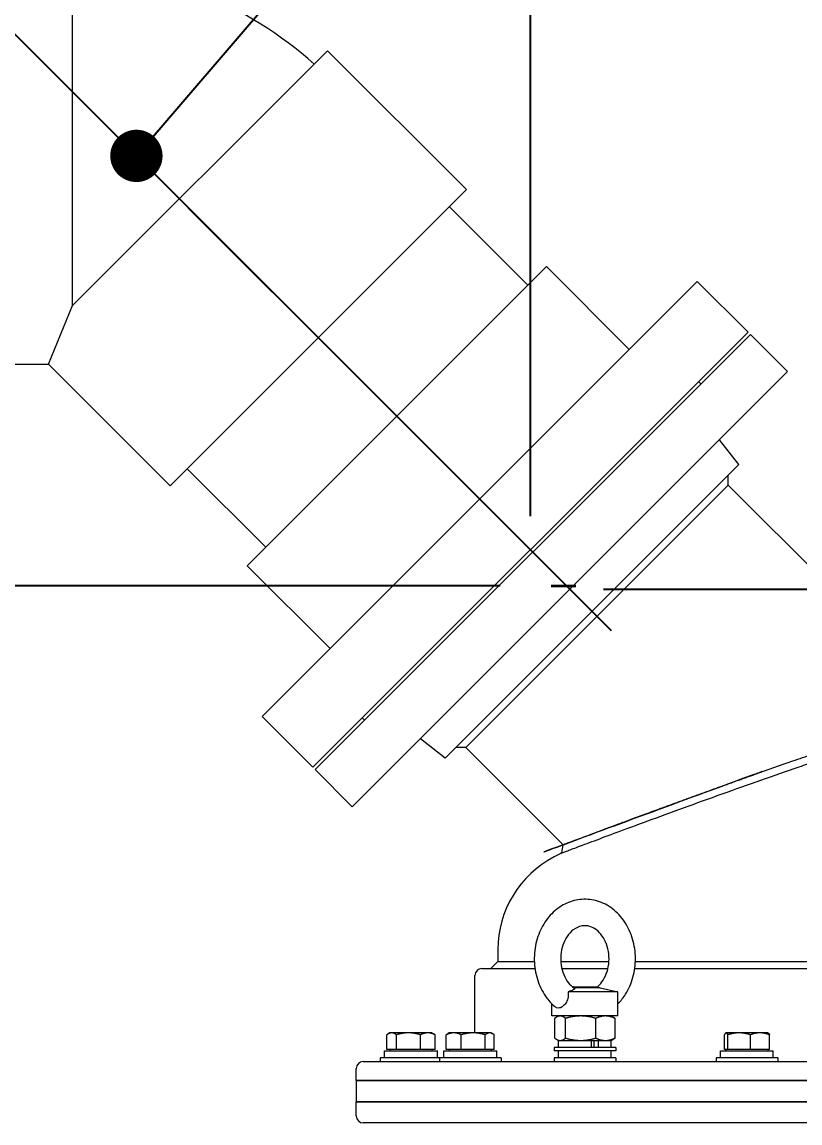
# Model space of a CAD drawing. Header units: inches. Extents: x 12 to 318, y 5 to 204.
# Drawn here: x 127.49 to 141.39, y 91.04 to 110.73 of the extents above; entities that cross this region are included whole.
import ezdxf

# ---------------------------------------------------------------- set-up
doc = ezdxf.new("R2010")
doc.units = ezdxf.units.IN
doc.header["$LTSCALE"] = 9.5
doc.header["$MEASUREMENT"] = 0
doc.linetypes.add('CHAIN', pattern=[0.7087, 0.4724, -0.0591, 0.1181, -0.0591])
doc.layers.add('Centerline', color=5, linetype='CHAIN', lineweight=25, true_color=0x0000ff)
for name, color, linetype, lineweight in [('Dimension', 7, 'Continuous', 25), ('Sketch Geometry', 7, 'Continuous', 35), ('Symbol (ANSI)', 7, 'Continuous', 25), ('Visible', 7, 'Continuous', 18)]:
    doc.layers.add(name, color=color, linetype=linetype, lineweight=lineweight)
doc.styles.add('MEMCOR Medium', font='arial.ttf')
doc.styles.add('Standard D-E', font='arial.ttf')
doc.dimstyles.new('Default (ANSI)$7', dxfattribs={"dimscale": 9.5, "dimtxt": 0.15, "dimasz": 0.098425, "dimexe": 0.125, "dimexo": 0.0625, "dimgap": 0.031496, "dimtad": 0, "dimtih": 1, "dimtoh": 1, "dimdec": 4, "dimzin": 3, "dimdsep": 46, "dimlunit": 5, "dimtxsty": 'MEMCOR Medium', "dimcen": 0.09, "dimdle": 0.393701, "dimclrd": 256, "dimclre": 256, "dimclrt": 256, "dimadec": 0, "dimazin": 1, "dimtfac": 0.8, "dimtofl": 0, "dimtmove": 0, "dimatfit": 3, "dimfxl": 1, "dimfrac": 1, "dimtolj": 1, "dimtzin": 4, "dimlwd": -1, "dimlwe": -1, "dimarcsym": 0})
doc.dimstyles.new('Default D-E', dxfattribs={"dimscale": 9.5, "dimtxt": 0.15, "dimasz": 0.098425, "dimexe": 0.125, "dimexo": 0.0625, "dimgap": 0.031496, "dimtad": 0, "dimtih": 1, "dimtoh": 1, "dimzin": 4, "dimdsep": 46, "dimtxsty": 'Standard D-E', "dimcen": 0.09, "dimdle": 0.393701, "dimclrd": 256, "dimclre": 256, "dimclrt": 256, "dimadec": 0, "dimazin": 1, "dimtfac": 1, "dimtofl": 0, "dimtmove": 0, "dimatfit": 3, "dimfxl": 1, "dimtolj": 1, "dimtzin": 4, "dimlwd": -1, "dimlwe": -1, "dimarcsym": 0})
doc.dimstyles.new('in [mm] D-E NeptuneBenson', dxfattribs={"dimscale": 9.5, "dimtxt": 0.15, "dimasz": 0.098425, "dimexe": 0.125, "dimexo": 0.063, "dimgap": 0.031496, "dimtad": 0, "dimtih": 1, "dimtoh": 1, "dimdec": 4, "dimzin": 3, "dimdsep": 46, "dimlunit": 5, "dimtxsty": 'Standard D-E', "dimcen": 0.09, "dimdle": 0.393701, "dimclrd": 256, "dimclre": 256, "dimclrt": 256, "dimadec": 1, "dimazin": 1, "dimtfac": 1, "dimtofl": 0, "dimtmove": 0, "dimatfit": 3, "dimfxl": 1, "dimfrac": 1, "dimtolj": 1, "dimtzin": 4, "dimlwd": -1, "dimlwe": -1, "dimarcsym": 0})

# ---------------------------------------------------------------- blocks, each defined once
blk = doc.blocks.new('*D25')
at = {"layer": 'Defpoints', "color": 0, "transparency": 16777216}
for p in [(137.279, 100.587), (164.817, 28.314), (178.23, 28.314)]:
    blk.add_point(p, dxfattribs=at)
at = {"layer": 'Dimension', "transparency": 16777216}
for p, q in [((137.877, 100.587), (179.417, 100.587)), ((178.23, 99.652), (178.23, 86.184)), ((178.23, 29.249), (178.23, 80.305)), ((165.415, 28.314), (179.417, 28.314))]:
    blk.add_line(p, q, dxfattribs=at)
for points in [[(178.074, 99.652), (178.385, 99.652), (178.23, 100.587)], [(178.074, 29.249), (178.385, 29.249), (178.23, 28.314)]]:
    blk.add_solid(points, dxfattribs=at)
at = {"layer": 'Dimension', "transparency": 16777216, "char_height": 1.425, "attachment_point": 5, "style": 'Standard D-E'}
for s, insert in [('\\A1; 72{\\H1x;\\S1#4;} in', (178.23, 84.972)), ('\\A1;[1835.7 mm]', (178.23, 82.032))]:
    blk.add_mtext(s, dxfattribs=dict(at, insert=insert))
blk = doc.blocks.new('*D31')
at = {"layer": 'Defpoints', "color": 0, "transparency": 16777216}
for p in [(122.32, 109.248), (136.8, 101.066), (136.626, 100.646), (137.22, 100.646)]:
    blk.add_point(p, dxfattribs=at)
at = {"layer": 'Dimension', "transparency": 16777216}
for p, q in [((136.38, 101.486), (124.215, 113.651)), ((136.033, 100.646), (118.828, 100.646))]:
    blk.add_line(p, q, dxfattribs=at)
for start, end in [(138.1143, 153.756), (161.1451, 176.8857)]:
    blk.add_arc((137.22, 100.646), 17.205, start, end, dxfattribs=at)
for points in [[(124.298, 112.24), (124.525, 112.025), (125.054, 112.811)], [(120.197, 101.576), (119.885, 101.585), (120.015, 100.646)]]:
    blk.add_solid(points, dxfattribs=at)
at = {"layer": 'Dimension', "transparency": 16777216, "insert": (119.898, 107.955), "char_height": 1.425, "attachment_point": 1, "style": 'Standard D-E'}
blk.add_mtext('\\A1;45°', dxfattribs=at)
blk = doc.blocks.new('*D32')
at = {"layer": 'Defpoints', "color": 0, "transparency": 16777216}
for p in [(136.572, 120.555), (102.322, 113.857), (136.572, 101.294)]:
    blk.add_point(p, dxfattribs=at)
at = {"layer": 'Dimension', "transparency": 16777216}
for p, q in [((102.322, 114.455), (102.322, 121.743)), ((136.572, 101.893), (136.572, 121.743)), ((103.257, 120.555), (114.301, 120.555)), ((135.637, 120.555), (124.593, 120.555))]:
    blk.add_line(p, q, dxfattribs=at)
for points in [[(103.257, 120.711), (103.257, 120.4), (102.322, 120.555)], [(135.637, 120.711), (135.637, 120.4), (136.572, 120.555)]]:
    blk.add_solid(points, dxfattribs=at)
at = {"layer": 'Dimension', "transparency": 16777216, "char_height": 1.425, "attachment_point": 5, "style": 'Standard D-E'}
for s, insert in [('\\A1; 36 in', (119.447, 121.583)), ('\\A1;[914.4 mm]', (119.447, 119.343))]:
    blk.add_mtext(s, dxfattribs=dict(at, insert=insert))

msp = doc.modelspace()

# ---------------------------------------------------------------- linework, layer by layer
at = {"layer": 'Centerline', "ltscale": 0.952448}
msp.add_line((138.021672, 99.844277), (129.532087, 108.333861), dxfattribs=at)
at = {"layer": 'Sketch Geometry'}
msp.add_line((136.94361, 100.6459), (137.38637, 100.6459), dxfattribs=at)
at = {"layer": 'Visible'}
for p, q in [((128.391422, 105.657436), (128.391422, 112.101027)), ((132.947729, 110.213743), (128.391422, 105.657436)), ((135.431088, 107.730384), (132.947729, 110.213743)), ((130.135565, 102.434861), (135.431088, 107.730384)), ((136.527457, 106.023074), (135.125618, 107.424914)), ((136.858913, 106.354531), (131.511418, 101.007036)), ((138.339418, 104.874026), (136.858913, 106.354531)), ((139.554758, 106.089366), (131.776583, 98.311191)), ((140.460738, 105.183385), (139.554758, 106.089366)), ((127.958399, 104.612027), (128.391422, 105.657436)), ((140.460738, 105.183385), (132.682564, 97.40521)), ((132.72499, 97.362784), (140.503165, 105.140959)), ((140.503165, 105.140959), (141.167845, 104.476278)), ((124.879422, 104.612027), (127.958399, 104.612027)), ((130.135565, 102.434861), (127.958399, 104.612027)), ((133.38967, 96.698104), (141.167845, 104.476278)), ((139.576855, 104.299502), (139.619281, 104.257075)), ((140.298981, 102.815455), (139.951621, 103.260055)), ((135.050494, 97.566968), (140.298981, 102.815455)), ((131.842874, 101.338492), (130.441035, 102.740331)), ((140.107185, 102.446882), (140.107185, 102.623659)), ((140.107185, 102.446882), (137.763126, 100.102823)), ((140.107185, 102.446882), (144.084242, 98.469824)), ((132.991923, 99.526531), (131.511418, 101.007036)), ((137.763126, 100.102823), (135.419067, 97.758764)), ((132.682564, 97.40521), (131.776583, 98.311191)), ((133.566447, 98.289094), (133.608874, 98.246668)), ((135.050494, 97.566968), (134.605894, 97.914327)), ((135.419067, 97.758764), (135.24229, 97.758764)), ((135.419067, 97.758764), (137.159812, 96.018018)), ((132.72499, 97.362784), (133.38967, 96.698104)), ((135.991651, 94.144298), (135.991651, 93.929298)), ((135.991651, 93.929298), (135.866651, 93.804298)), ((135.991651, 93.929298), (136.643404, 93.929298)), ((137.116481, 93.929298), (137.97536, 93.929298)), ((138.448436, 93.929298), (149.991651, 93.929298)), ((135.706651, 93.804298), (136.654808, 93.804298)), ((137.13502, 93.804298), (137.956821, 93.804298)), ((138.437032, 93.804298), (164.276651, 93.804298)), ((135.581651, 92.655294), (135.581651, 93.679298)), ((138.136472, 93.390361), (137.247198, 93.390361)), ((137.343105, 93.481306), (137.332109, 93.470307)), ((137.343105, 93.481306), (137.748735, 93.481306)), ((137.819748, 93.457682), (137.348771, 93.457682)), ((137.748735, 93.481306), (137.772354, 93.457682)), ((137.819748, 93.457682), (138.136472, 93.390361)), ((138.136472, 92.95729), (138.136472, 93.390361)), ((136.955369, 92.95729), (136.955369, 93.174923)), ((138.136472, 92.95729), (136.955369, 92.95729)), ((137.007326, 92.561987), (137.007326, 92.915093)), ((137.073479, 92.95729), (137.040355, 92.938165)), ((137.201542, 92.561987), (137.201542, 92.915093)), ((137.740136, 92.561987), (137.740136, 92.915093)), ((138.018361, 92.95729), (138.051486, 92.938165)), ((138.084515, 92.561987), (138.084515, 92.915093)), ((134.00844, 92.357294), (134.00844, 92.6218)), ((134.06336, 92.655294), (134.030528, 92.636338)), ((134.093549, 92.655294), (134.06336, 92.655294)), ((134.393617, 92.655294), (134.093549, 92.655294)), ((134.178657, 92.357294), (134.178657, 92.6218)), ((134.738428, 92.655294), (134.393617, 92.655294)), ((134.608577, 92.357294), (134.608577, 92.6218)), ((134.81336, 92.655294), (134.738428, 92.655294)), ((134.81336, 92.655294), (134.846192, 92.636338)), ((134.868279, 92.357294), (134.868279, 92.6218)), ((135.069649, 92.357294), (135.069649, 92.6218)), ((135.123291, 92.655294), (135.094259, 92.638532)), ((135.203382, 92.655294), (135.123291, 92.655294)), ((135.551436, 92.655294), (135.203382, 92.655294)), ((135.337115, 92.357294), (135.337115, 92.6218)), ((135.846345, 92.655294), (135.551436, 92.655294)), ((135.765757, 92.357294), (135.765757, 92.6218)), ((135.873291, 92.655294), (135.846345, 92.655294)), ((135.873291, 92.655294), (135.902323, 92.638532)), ((135.926933, 92.357294), (135.926933, 92.6218)), ((137.073479, 92.51979), (137.040355, 92.538914)), ((137.073479, 92.51979), (137.104434, 92.51979)), ((137.074569, 92.39479), (137.074569, 92.51979)), ((137.104434, 92.51979), (137.470839, 92.51979)), ((137.470839, 92.51979), (137.912326, 92.51979)), ((137.662135, 92.39479), (137.662135, 92.51979)), ((137.710719, 92.39479), (137.710719, 92.51979)), ((137.787375, 92.39479), (137.787375, 92.51979)), ((137.912326, 92.51979), (138.018361, 92.51979)), ((138.017272, 92.39479), (138.017272, 92.51979)), ((138.018361, 92.51979), (138.051486, 92.538914)), ((140.039807, 92.357294), (140.039807, 92.6218)), ((140.066706, 92.655294), (140.062882, 92.653086)), ((140.070491, 92.655294), (140.066706, 92.655294)), ((140.302124, 92.655294), (140.070491, 92.655294)), ((140.101175, 92.357294), (140.101175, 92.6218)), ((140.673339, 92.655294), (140.302124, 92.655294)), ((140.503073, 92.357294), (140.503073, 92.6218)), ((140.816706, 92.655294), (140.673339, 92.655294)), ((140.816706, 92.655294), (140.82053, 92.653086)), ((140.843605, 92.357294), (140.843605, 92.6218)), ((133.967009, 92.33229), (134.909711, 92.33229)), ((133.967009, 92.20729), (133.967009, 92.33229)), ((134.093549, 92.357294), (134.00844, 92.357294)), ((134.06336, 92.357294), (134.06336, 92.33229)), ((134.178657, 92.357294), (134.093549, 92.357294)), ((134.393617, 92.357294), (134.178657, 92.357294)), ((134.608577, 92.357294), (134.393617, 92.357294)), ((134.738428, 92.357294), (134.608577, 92.357294)), ((134.868279, 92.357294), (134.738428, 92.357294)), ((134.81336, 92.357294), (134.81336, 92.33229)), ((134.909711, 92.20729), (134.909711, 92.33229)), ((135.02694, 92.33229), (135.969642, 92.33229)), ((135.02694, 92.20729), (135.02694, 92.33229)), ((135.203382, 92.357294), (135.069649, 92.357294)), ((135.123291, 92.357294), (135.123291, 92.33229)), ((135.337115, 92.357294), (135.203382, 92.357294)), ((135.551436, 92.357294), (135.337115, 92.357294)), ((135.765757, 92.357294), (135.551436, 92.357294)), ((135.846345, 92.357294), (135.765757, 92.357294)), ((135.926933, 92.357294), (135.846345, 92.357294)), ((135.873291, 92.357294), (135.873291, 92.33229)), ((135.969642, 92.20729), (135.969642, 92.33229)), ((138.097102, 92.39479), (136.994739, 92.39479)), ((136.994739, 92.39479), (136.994739, 92.331798)), ((138.097102, 92.331798), (136.994739, 92.331798)), ((137.074569, 92.20729), (137.074569, 92.331798)), ((138.017272, 92.20729), (138.017272, 92.331798)), ((138.097102, 92.39479), (138.097102, 92.331798)), ((139.970355, 92.33229), (140.913057, 92.33229)), ((139.970355, 92.20729), (139.970355, 92.33229)), ((140.070491, 92.357294), (140.039807, 92.357294)), ((140.066706, 92.357294), (140.066706, 92.33229)), ((140.101175, 92.357294), (140.070491, 92.357294)), ((140.302124, 92.357294), (140.101175, 92.357294)), ((140.503073, 92.357294), (140.302124, 92.357294)), ((140.673339, 92.357294), (140.503073, 92.357294)), ((140.843605, 92.357294), (140.673339, 92.357294)), ((140.816706, 92.357294), (140.816706, 92.33229)), ((140.913057, 92.20729), (140.913057, 92.33229)), ((133.586651, 92.144298), (166.396651, 92.144298)), ((134.94711, 92.20729), (133.887179, 92.20729)), ((133.887179, 92.20729), (133.887179, 92.144298)), ((136.049472, 92.20729), (134.94711, 92.20729)), ((134.94711, 92.20729), (134.94711, 92.144298)), ((136.049472, 92.20729), (136.049472, 92.144298)), ((138.097102, 92.20729), (136.994739, 92.20729)), ((136.994739, 92.20729), (136.994739, 92.144298)), ((138.097102, 92.20729), (138.097102, 92.144298)), ((140.992887, 92.20729), (139.890525, 92.20729)), ((139.890525, 92.20729), (139.890525, 92.144298)), ((140.992887, 92.20729), (140.992887, 92.144298)), ((133.461651, 91.804298), (133.461651, 92.019298)), ((133.461651, 91.804298), (166.521651, 91.804298)), ((133.461651, 91.804298), (133.461651, 91.424298)), ((166.521651, 91.804298), (133.461651, 91.804298)), ((166.521651, 91.424298), (133.461651, 91.424298)), ((133.461651, 91.169298), (133.461651, 91.424298)), ((133.461651, 91.424298), (166.521651, 91.424298)), ((166.396651, 91.044298), (133.586651, 91.044298))]:
    msp.add_line(p, q, dxfattribs=at)
for centre, radius, start, end in [((127.959422, 104.614496), 7.162531, 48.4578291, 86.5421709), ((149.991651, 70.782078), 28.192219, 117.1272054, 117.4438169), ((137.859151, 94.144298), 1.8675, 117.4438169, 180), ((135.706651, 93.679298), 0.125, 90, 180), ((133.586651, 92.019298), 0.125, 90, 180), ((133.586651, 91.169298), 0.125, 180, 270)]:
    msp.add_arc(centre, radius, start, end, dxfattribs=at)
for points, knots in [([(140.587168, 97.278781), (140.806688, 97.356695), (141.03452, 97.436978), (141.378818, 97.557332), (141.495405, 97.597918), (141.61089, 97.637964)], [0, 0, 0, 0, 1.774981581, 1.774981581, 2.684256638, 2.684256638, 2.684256638, 2.684256638]), ([(137.159812, 96.018018), (137.159812, 96.018018), (137.180008, 96.025703), (137.264152, 96.057664), (137.32808, 96.081931), (137.495663, 96.145362), (137.599463, 96.184577), (137.837066, 96.273997), (137.970871, 96.324198), (138.268968, 96.435546), (138.44628, 96.501509), (138.831122, 96.643788), (139.038636, 96.720092), (139.470134, 96.877653), (139.694408, 96.95901), (140.144154, 97.120969), (140.36963, 97.20157), (140.587168, 97.278781)], [-13.345041131, -13.345041131, -13.34504113, -13.34504113, -11.767738078, -11.767738078, -10.190435026, -10.190435026, -8.613131974, -8.613131974, -7.035828922, -7.035828922, -5.276871692, -5.276871692, -3.517914461, -3.517914461, -1.758957231, -1.758957231, 0, 0, 0, 0]), ([(140.692047, 97.173901), (140.913772, 97.25203), (141.144056, 97.332574), (141.479198, 97.448826), (141.583932, 97.485019), (141.687966, 97.520841)], [55.475717901, 55.475717901, 55.475717901, 55.475717901, 57.267081679, 57.267081679, 58.080998386, 58.080998386, 58.080998386, 58.080998386]), ([(137.136914, 95.873052), (137.136914, 95.873052), (137.157851, 95.88099), (137.245077, 95.914), (137.311346, 95.939063), (137.48506, 96.004563), (137.592657, 96.045052), (137.838942, 96.137359), (137.977633, 96.189171), (138.286764, 96.304124), (138.47073, 96.372242), (138.870018, 96.519123), (139.085326, 96.597875), (139.533033, 96.76043), (139.765733, 96.844338), (140.23238, 97.011307), (140.466332, 97.094367), (140.692047, 97.173901)], [41.64664977, 41.64664977, 41.64664977, 41.64664977, 43.280310843, 43.280310843, 44.913971917, 44.913971917, 46.54763299, 46.54763299, 48.181294064, 48.181294064, 50.004900023, 50.004900023, 51.828505982, 51.828505982, 53.652111941, 53.652111941, 55.475717901, 55.475717901, 55.475717901, 55.475717901]), ([(138.136472, 93.174923), (138.187432, 93.226547), (138.232812, 93.28428), (138.330298, 93.439101), (138.374881, 93.541651), (138.435177, 93.759072), (138.45022, 93.874182), (138.44871, 94.104745), (138.431992, 94.220196), (138.367618, 94.439415), (138.320131, 94.543261), (138.198244, 94.727066), (138.124448, 94.807554), (137.958973, 94.933932), (137.868341, 94.981291), (137.681582, 95.037671), (137.586194, 95.048603), (137.399305, 95.035554), (137.307957, 95.012243), (137.134764, 94.934799), (137.053422, 94.879714), (136.906444, 94.742104), (136.841989, 94.658166), (136.736718, 94.469359), (136.697048, 94.363701), (136.647358, 94.142146), (136.6379, 94.026087), (136.650684, 93.795765), (136.673025, 93.68151), (136.748212, 93.466836), (136.800826, 93.366292), (136.912671, 93.216761), (136.964536, 93.161531), (137.022006, 93.113609)], [3.827027813, 3.827027813, 3.827027813, 3.827027813, 4.049908448, 4.049908448, 4.381455328, 4.381455328, 4.720500933, 4.720500933, 5.061305211, 5.061305211, 5.400129556, 5.400129556, 5.730743963, 5.730743963, 6.044166539, 6.044166539, 6.339486461, 6.339486461, 6.629570944, 6.629570944, 6.930344372, 6.930344372, 7.249493843, 7.249493843, 7.5829639, 7.5829639, 7.922633579, 7.922633579, 8.26337147, 8.26337147, 8.601322972, 8.601322972, 8.832351647, 8.832351647, 8.832351647, 8.832351647]), ([(137.759732, 93.470307), (137.791471, 93.495599), (137.821984, 93.527275), (137.880706, 93.607405), (137.907971, 93.657551), (137.94939, 93.766657), (137.963871, 93.825278), (137.978611, 93.94573), (137.978948, 94.007504), (137.965549, 94.127906), (137.951817, 94.186498), (137.912354, 94.294679), (137.88658, 94.344174), (137.826408, 94.430304), (137.791873, 94.466535), (137.716758, 94.525004), (137.676068, 94.54583), (137.587111, 94.572699), (137.538864, 94.575308), (137.439326, 94.556911), (137.387442, 94.534185), (137.298576, 94.465784), (137.261032, 94.425839), (137.198742, 94.332781), (137.173258, 94.281123), (137.135581, 94.169751), (137.123112, 94.110296), (137.112486, 93.989083), (137.114267, 93.927373), (137.131718, 93.808027), (137.147389, 93.75043), (137.190284, 93.644963), (137.217562, 93.597209), (137.280242, 93.514893), (137.315792, 93.480827), (137.354052, 93.45394), (137.355631, 93.452847), (137.357212, 93.451769)], [3.713200331, 3.713200331, 3.713200331, 3.713200331, 3.975231637, 3.975231637, 4.2727763, 4.2727763, 4.561933965, 4.561933965, 4.849400182, 4.849400182, 5.136843876, 5.136843876, 5.425821121, 5.425821121, 5.722213864, 5.722213864, 6.044048578, 6.044048578, 6.431271088, 6.431271088, 6.839114682, 6.839114682, 7.161646235, 7.161646235, 7.457106972, 7.457106972, 7.745792774, 7.745792774, 8.033196992, 8.033196992, 8.320721292, 8.320721292, 8.610241595, 8.610241595, 8.908799374, 8.908799374, 8.921630645, 8.921630645, 8.921630645, 8.921630645]), ([(137.247198, 93.390361), (137.250073, 93.350626), (137.248338, 93.310486), (137.231333, 93.238691), (137.218953, 93.211064), (137.189607, 93.164633), (137.171564, 93.144953), (137.132873, 93.114893), (137.112759, 93.104908), (137.074486, 93.095436), (137.056702, 93.096085), (137.034334, 93.104864), (137.027897, 93.1087), (137.022015, 93.113605)], [0, 0, 0, 0, 0.303844286, 0.303844286, 0.568889879, 0.568889879, 0.84578852, 0.84578852, 1.123480062, 1.123480062, 1.402598468, 1.402598468, 1.529498253, 1.529498253, 1.529498253, 1.529498253]), ([(137.357212, 93.451769), (137.357762, 93.451394), (137.358256, 93.451005), (137.362439, 93.447171), (137.362104, 93.44287), (137.353807, 93.431845), (137.34283, 93.424784), (137.314606, 93.411707), (137.298041, 93.405543), (137.269037, 93.396445), (137.258438, 93.393377), (137.247198, 93.390361)], [1.4206785008, 1.4206785008, 1.4206785008, 1.4206785008, 1.444010411, 1.444010411, 1.6428814232, 1.6428814232, 1.9213900168, 1.9213900168, 2.1666996805, 2.1666996805, 2.2934173905, 2.2934173905, 2.2934173905, 2.2934173905])]:
    msp.add_open_spline(points, degree=3, knots=knots, dxfattribs=at)
msp.add_open_spline([(137.136914, 95.873052), (137.144544, 95.921375), (137.152182, 95.969696), (137.159812, 96.018018)], degree=3, dxfattribs=at)
for points, weights in [([(137.104434, 92.95729), (137.059366, 92.95729), (137.007326, 92.915093)], [1, 1.0379548493, 1]), ([(137.201542, 92.915093), (137.149502, 92.95729), (137.104434, 92.95729)], [1, 1.0379548493, 1]), ([(137.470839, 92.95729), (137.345858, 92.95729), (137.201542, 92.915093)], [1, 1.0379548493, 1]), ([(137.740136, 92.915093), (137.59582, 92.95729), (137.470839, 92.95729)], [1, 1.0379548493, 1]), ([(137.912326, 92.95729), (137.832412, 92.95729), (137.740136, 92.915093)], [1, 1.0379548493, 1]), ([(138.084515, 92.915093), (137.992239, 92.95729), (137.912326, 92.95729)], [1, 1.0379548493, 1]), ([(138.051486, 92.938165), (138.067373, 92.928993), (138.084515, 92.915093)], [1.01655158983, 1.01219243404, 1]), ([(134.093549, 92.655294), (134.05405, 92.655294), (134.00844, 92.6218)], [1, 1.0379548493, 1]), ([(134.178657, 92.6218), (134.133048, 92.655294), (134.093549, 92.655294)], [1, 1.0379548493, 1]), ([(134.393617, 92.655294), (134.293854, 92.655294), (134.178657, 92.6218)], [1, 1.0379548493, 1]), ([(134.608577, 92.6218), (134.49338, 92.655294), (134.393617, 92.655294)], [1, 1.0379548493, 1]), ([(134.738428, 92.655294), (134.678164, 92.655294), (134.608577, 92.6218)], [1, 1.0379548493, 1]), ([(134.868279, 92.6218), (134.798692, 92.655294), (134.738428, 92.655294)], [1, 1.0379548493, 1]), ([(134.846192, 92.636338), (134.856905, 92.630153), (134.868279, 92.6218)], [1.01394334662, 1.00920328344, 1]), ([(135.203382, 92.655294), (135.141316, 92.655294), (135.069649, 92.6218)], [1, 1.0379548493, 1]), ([(135.069649, 92.6218), (135.08238, 92.631674), (135.094259, 92.638532)], [1, 1.01089719788, 1.01553701765]), ([(135.337115, 92.6218), (135.265448, 92.655294), (135.203382, 92.655294)], [1, 1.0379548493, 1]), ([(135.551436, 92.655294), (135.45197, 92.655294), (135.337115, 92.6218)], [1, 1.0379548493, 1]), ([(135.765757, 92.6218), (135.650903, 92.655294), (135.551436, 92.655294)], [1, 1.0379548493, 1]), ([(135.846345, 92.655294), (135.808944, 92.655294), (135.765757, 92.6218)], [1, 1.0379548493, 1]), ([(135.926933, 92.6218), (135.883746, 92.655294), (135.846345, 92.655294)], [1, 1.0379548493, 1]), ([(137.007326, 92.561987), (137.059366, 92.51979), (137.104434, 92.51979)], [1, 1.0379548493, 1]), ([(137.104434, 92.51979), (137.149502, 92.51979), (137.201542, 92.561987)], [1, 1.0379548493, 1]), ([(137.201542, 92.561987), (137.345858, 92.51979), (137.470839, 92.51979)], [1, 1.0379548493, 1]), ([(137.470839, 92.51979), (137.59582, 92.51979), (137.740136, 92.561987)], [1, 1.0379548493, 1]), ([(137.740136, 92.561987), (137.832412, 92.51979), (137.912326, 92.51979)], [1, 1.0379548493, 1]), ([(137.912326, 92.51979), (137.992239, 92.51979), (138.084515, 92.561987)], [1, 1.0379548493, 1]), ([(138.084515, 92.561987), (138.067373, 92.548087), (138.051486, 92.538914)], [1, 1.01219243404, 1.01655158983]), ([(140.070491, 92.655294), (140.056251, 92.655294), (140.039807, 92.6218)], [1, 1.0379548493, 1]), ([(140.101175, 92.6218), (140.084731, 92.655294), (140.070491, 92.655294)], [1, 1.0379548493, 1]), ([(140.302124, 92.655294), (140.208863, 92.655294), (140.101175, 92.6218)], [1, 1.0379548493, 1]), ([(140.503073, 92.6218), (140.395385, 92.655294), (140.302124, 92.655294)], [1, 1.0379548493, 1]), ([(140.673339, 92.655294), (140.594318, 92.655294), (140.503073, 92.6218)], [1, 1.0379548493, 1]), ([(140.843605, 92.6218), (140.752359, 92.655294), (140.673339, 92.655294)], [1, 1.0379548493, 1]), ([(140.82053, 92.653086), (140.831297, 92.64687), (140.843605, 92.6218)], [1.01455353314, 1.02814006989, 1])]:
    msp.add_rational_spline(points, weights, degree=2, dxfattribs=at)

# ---------------------------------------------------------------- dimensions: what is measured, and where the dimension line sits
at = {"layer": 'Dimension'}
for base, p1, p2, angle, text, override, picture, middle in [((136.571651, 120.555344), (102.321922, 113.856527), (136.571651, 101.294298), 180, ' <> in\\X[914.4 mm]', {"dimgap": 0.031496, "dimtih": 0, "dimtoh": 0, "dimdec": 4, "dimlfac": 1.051103, "dimpost": '', "dimtol": 0, "dimlim": 0, "dimtp": 0, "dimtm": 0, "dimtdec": 2, "dimatfit": 1}, '*D32', (119.446786, 120.555344)), ((178.229578, 28.314298), (137.278758, 100.587191), (164.816889, 28.314298), 90, ' <> in\\X[1835.7 mm]', {"dimgap": 0.031496, "dimdec": 4, "dimpost": '', "dimtol": 0, "dimlim": 0, "dimtp": 0, "dimtm": 0, "dimtdec": 2, "dimatfit": 1}, '*D25', (178.229578, 83.244502))]:
    dim = msp.add_linear_dim(base=base, p1=p1, p2=p2, angle=angle, text=text, dimstyle='in [mm] D-E NeptuneBenson', override=override, dxfattribs=at)
    dim.commit()
    dim.dimension.update_dxf_attribs({"geometry": picture, "text_midpoint": middle, "dimtype": 160})
dim = msp.add_angular_dim_3p(base=(122.320321, 109.248262), center=(137.220049, 100.6459), p1=(136.800204, 101.065744), p2=(136.626299, 100.6459), dimstyle='Default D-E', override={"dimgap": 0.031496, "dimadec": 0, "dimtol": 0, "dimlim": 0, "dimtp": 0, "dimtm": 0, "dimtdec": 0}, dxfattribs=at)
dim.commit()
dim.dimension.update_dxf_attribs({"geometry": '*D31', "text_midpoint": (121.324956, 107.229863), "dimtype": 165})

# ---------------------------------------------------------------- leaders
at = {"layer": 'Symbol (ANSI)', "annotation_type": 0, "has_hookline": 1, "hookline_direction": 0, "text_width": 44.430646}
msp.add_leader([(129.532087, 108.333861), (139.99887, 120.553947), (140.93391, 120.553947)], dimstyle='Default (ANSI)$7', override={"dimasz": 0.098425, "dimtad": 0, "dimldrblk": 'Dot'}, dxfattribs=at)

doc.saveas('drawing.dxf')
